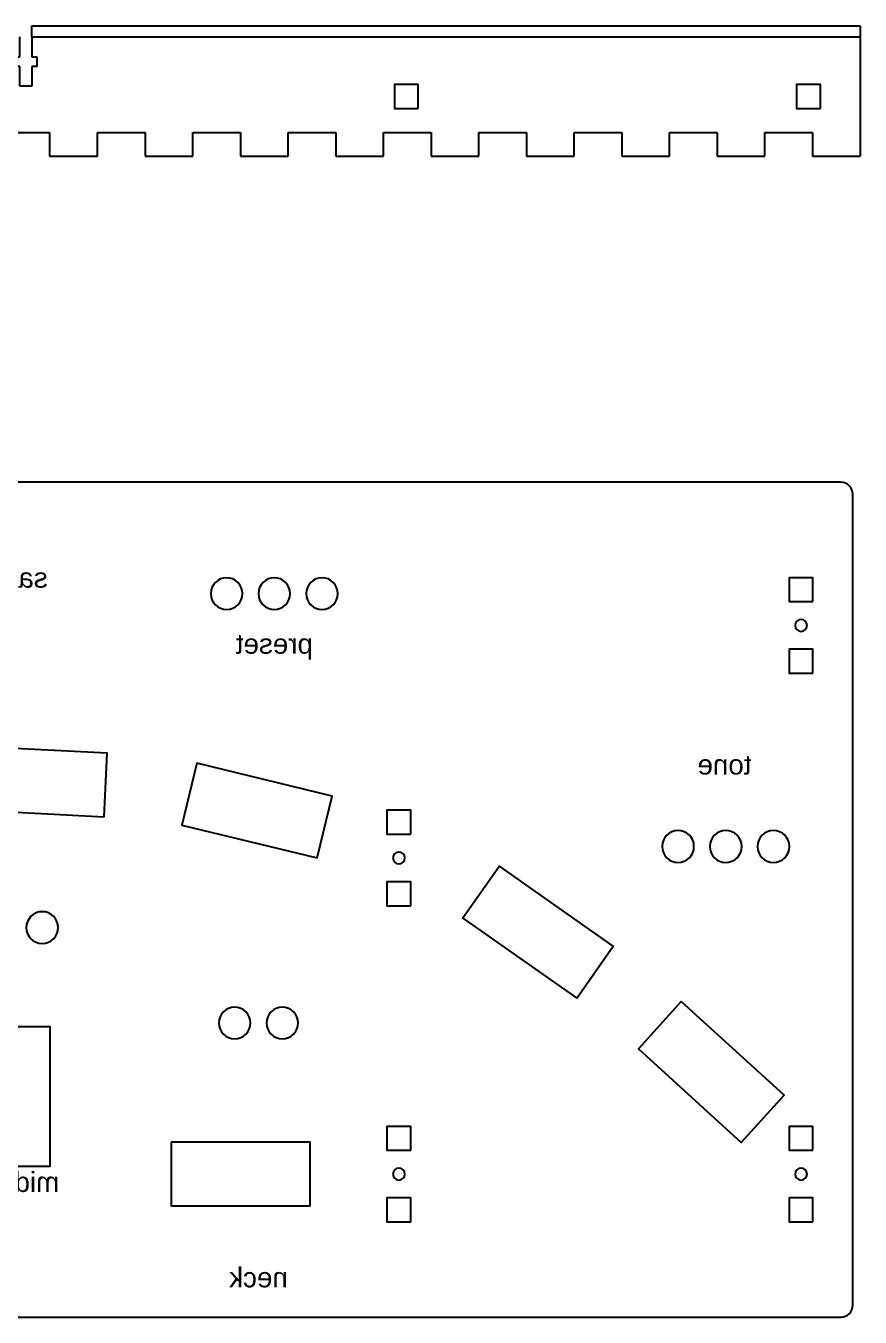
# Model space of a CAD drawing. Header units: millimetres. Extents: x -118 to 856, y -40 to 612.
# Drawn here: x 645.5 to 855.5, y -39.6 to 285.2 of the extents above; entities that cross this region are included whole.
import ezdxf
from ezdxf.enums import TextEntityAlignment as Align

# ---------------------------------------------------------------- set-up
doc = ezdxf.new("R2010")
doc.units = ezdxf.units.MM
doc.layers.add('Holes', color=1, linetype='Continuous')
doc.layers.add('text', color=5, linetype='Continuous')
doc.styles.get("Standard").update_dxf_attribs({"font": 'Arial.ttf'})

# ---------------------------------------------------------------- blocks, each defined once
blk = doc.blocks.new('M3 Bolt Nut Slot')
for p, q in [((-12.4, -3), (-12.4, 0)), ((-12.4, 0), (-7.4, 0)), ((-7.4, 0), (-7.4, 1.25)), ((-7.4, 1.25), (-5, 1.25)), ((-5, 1.25), (-5, 0)), ((-5, 0), (0, 0)), ((-7.4, -3), (-12.4, -3)), ((-7.4, -4.25), (-7.4, -3)), ((0, -3), (-5, -3)), ((-5, -3), (-5, -4.25)), ((-5, -4.25), (-7.4, -4.25))]:
    blk.add_line(p, q)
blk = doc.blocks.new('Front Panel')
for p, q in [((211.5, -2.798), (211.5, 0)), ((211.5, 0), (420, 0)), ((211.5, -2.798), (211.5, 0)), ((211.5, 0), (420, 0)), ((211.5, -2.798), (211.5, 0)), ((211.5, 0), (420, 0)), ((211.5, -2.798), (211.5, 0)), ((211.5, 0), (420, 0)), ((211.5, -2.798), (211.5, 0)), ((211.5, 0), (420, 0)), ((211.5, -2.798), (211.5, 0)), ((211.5, 0), (420, 0)), ((211.5, -2.798), (211.5, 0)), ((211.5, 0), (420, 0)), ((211.5, -2.798), (211.5, 0)), ((211.5, 0), (420, 0)), ((211.5, -2.798), (211.5, 0)), ((211.5, 0), (420, 0)), ((211.5, -2.798), (211.5, 0)), ((211.5, 0), (420, 0)), ((211.5, -2.798), (211.5, 0)), ((211.5, 0), (420, 0)), ((211.5, -2.798), (211.5, 0)), ((211.5, 0), (420, 0)), ((211.5, -2.798), (211.5, 0)), ((211.5, 0), (420, 0)), ((211.5, -2.798), (211.5, 0)), ((211.5, 0), (420, 0)), ((211.5, -2.798), (211.5, 0)), ((211.5, 0), (420, 0)), ((211.5, -2.798), (211.5, 0)), ((211.5, 0), (420, 0)), ((211.5, -2.798), (211.5, 0)), ((211.5, 0), (420, 0)), ((211.5, -2.798), (211.5, 0)), ((211.5, 0), (420, 0)), ((211.5, -2.798), (211.5, 0)), ((211.5, 0), (420, 0)), ((211.5, -2.798), (211.5, 0)), ((211.5, 0), (420, 0)), ((211.5, -2.798), (211.5, 0)), ((211.5, 0), (420, 0)), ((211.5, -2.798), (211.5, 0)), ((211.5, 0), (420, 0)), ((211.5, -2.798), (211.5, 0)), ((211.5, 0), (420, 0)), ((211.5, -2.798), (211.5, 0)), ((211.5, 0), (420, 0)), ((211.5, -2.798), (211.5, 0)), ((211.5, 0), (420, 0)), ((211.5, -2.798), (211.5, 0)), ((211.5, 0), (420, 0)), ((211.5, -2.798), (211.5, 0)), ((211.5, 0), (420, 0)), ((211.5, -2.798), (211.5, 0)), ((211.5, 0), (420, 0)), ((211.5, -2.798), (211.5, 0)), ((211.5, 0), (420, 0)), ((211.5, -2.798), (211.5, 0)), ((211.5, 0), (420, 0)), ((420, 0), (420, -32.798)), ((420, 0), (420, -32.798)), ((420, 0), (420, -32.798)), ((420, 0), (420, -32.798)), ((420, 0), (420, -32.798)), ((420, 0), (420, -32.798)), ((420, 0), (420, -32.798)), ((420, 0), (420, -32.798)), ((204, -26.798), (216, -26.798)), ((204, -26.798), (216, -26.798)), ((204, -26.798), (216, -26.798)), ((204, -26.798), (216, -26.798)), ((204, -26.798), (216, -26.798)), ((204, -26.798), (216, -26.798)), ((204, -26.798), (216, -26.798)), ((204, -26.798), (216, -26.798)), ((204, -26.798), (216, -26.798)), ((204, -26.798), (216, -26.798)), ((204, -26.798), (216, -26.798)), ((204, -26.798), (216, -26.798)), ((204, -26.798), (216, -26.798)), ((204, -26.798), (216, -26.798)), ((204, -26.798), (216, -26.798)), ((204, -26.798), (216, -26.798)), ((204, -26.798), (216, -26.798)), ((204, -26.798), (216, -26.798)), ((204, -26.798), (216, -26.798)), ((204, -26.798), (216, -26.798)), ((204, -26.798), (216, -26.798)), ((204, -26.798), (216, -26.798)), ((204, -26.798), (216, -26.798)), ((204, -26.798), (216, -26.798)), ((204, -26.798), (216, -26.798)), ((204, -26.798), (216, -26.798)), ((204, -26.798), (216, -26.798)), ((204, -26.798), (216, -26.798)), ((204, -26.798), (216, -26.798)), ((204, -26.798), (216, -26.798)), ((216, -26.798), (216, -32.798)), ((216, -26.798), (216, -32.798)), ((216, -26.798), (216, -32.798)), ((216, -26.798), (216, -32.798)), ((216, -26.798), (216, -32.798)), ((216, -26.798), (216, -32.798)), ((216, -26.798), (216, -32.798)), ((216, -26.798), (216, -32.798)), ((216, -26.798), (216, -32.798)), ((216, -26.798), (216, -32.798)), ((216, -26.798), (216, -32.798)), ((216, -26.798), (216, -32.798)), ((216, -26.798), (216, -32.798)), ((216, -26.798), (216, -32.798)), ((216, -26.798), (216, -32.798)), ((216, -26.798), (216, -32.798)), ((216, -26.798), (216, -32.798)), ((216, -26.798), (216, -32.798)), ((216, -26.798), (216, -32.798)), ((216, -26.798), (216, -32.798)), ((216, -26.798), (216, -32.798)), ((216, -26.798), (216, -32.798)), ((216, -26.798), (216, -32.798)), ((216, -26.798), (216, -32.798)), ((216, -26.798), (216, -32.798)), ((216, -26.798), (216, -32.798)), ((216, -26.798), (216, -32.798)), ((216, -26.798), (216, -32.798)), ((216, -26.798), (216, -32.798)), ((216, -26.798), (216, -32.798)), ((228, -32.798), (228, -26.798)), ((228, -26.798), (240, -26.798)), ((228, -32.798), (228, -26.798)), ((228, -26.798), (240, -26.798)), ((228, -32.798), (228, -26.798)), ((228, -26.798), (240, -26.798)), ((228, -32.798), (228, -26.798)), ((228, -26.798), (240, -26.798)), ((228, -32.798), (228, -26.798)), ((228, -26.798), (240, -26.798)), ((228, -32.798), (228, -26.798)), ((228, -26.798), (240, -26.798)), ((228, -32.798), (228, -26.798)), ((228, -26.798), (240, -26.798)), ((228, -32.798), (228, -26.798)), ((228, -26.798), (240, -26.798)), ((228, -32.798), (228, -26.798)), ((228, -26.798), (240, -26.798)), ((228, -32.798), (228, -26.798)), ((228, -26.798), (240, -26.798)), ((228, -32.798), (228, -26.798)), ((228, -26.798), (240, -26.798)), ((228, -32.798), (228, -26.798)), ((228, -26.798), (240, -26.798)), ((228, -32.798), (228, -26.798)), ((228, -26.798), (240, -26.798)), ((228, -32.798), (228, -26.798)), ((228, -26.798), (240, -26.798)), ((228, -32.798), (228, -26.798)), ((228, -26.798), (240, -26.798)), ((228, -32.798), (228, -26.798)), ((228, -26.798), (240, -26.798)), ((228, -32.798), (228, -26.798)), ((228, -26.798), (240, -26.798)), ((228, -32.798), (228, -26.798)), ((228, -26.798), (240, -26.798)), ((228, -32.798), (228, -26.798)), ((228, -26.798), (240, -26.798)), ((228, -32.798), (228, -26.798)), ((228, -26.798), (240, -26.798)), ((228, -32.798), (228, -26.798)), ((228, -26.798), (240, -26.798)), ((228, -32.798), (228, -26.798)), ((228, -26.798), (240, -26.798)), ((228, -32.798), (228, -26.798)), ((228, -26.798), (240, -26.798)), ((228, -32.798), (228, -26.798)), ((228, -26.798), (240, -26.798)), ((228, -32.798), (228, -26.798)), ((228, -26.798), (240, -26.798)), ((228, -32.798), (228, -26.798)), ((228, -26.798), (240, -26.798)), ((228, -32.798), (228, -26.798)), ((228, -26.798), (240, -26.798)), ((228, -32.798), (228, -26.798)), ((228, -26.798), (240, -26.798)), ((228, -32.798), (228, -26.798)), ((228, -26.798), (240, -26.798)), ((228, -32.798), (228, -26.798)), ((228, -26.798), (240, -26.798)), ((240, -26.798), (240, -32.798)), ((240, -26.798), (240, -32.798)), ((240, -26.798), (240, -32.798)), ((240, -26.798), (240, -32.798)), ((240, -26.798), (240, -32.798)), ((240, -26.798), (240, -32.798)), ((240, -26.798), (240, -32.798)), ((240, -26.798), (240, -32.798)), ((240, -26.798), (240, -32.798)), ((240, -26.798), (240, -32.798)), ((240, -26.798), (240, -32.798)), ((240, -26.798), (240, -32.798)), ((240, -26.798), (240, -32.798)), ((240, -26.798), (240, -32.798)), ((240, -26.798), (240, -32.798)), ((240, -26.798), (240, -32.798)), ((240, -26.798), (240, -32.798)), ((240, -26.798), (240, -32.798)), ((240, -26.798), (240, -32.798)), ((240, -26.798), (240, -32.798)), ((240, -26.798), (240, -32.798)), ((240, -26.798), (240, -32.798)), ((240, -26.798), (240, -32.798)), ((240, -26.798), (240, -32.798)), ((240, -26.798), (240, -32.798)), ((240, -26.798), (240, -32.798)), ((240, -26.798), (240, -32.798)), ((240, -26.798), (240, -32.798)), ((240, -26.798), (240, -32.798)), ((240, -26.798), (240, -32.798)), ((252, -32.798), (252, -26.798)), ((252, -26.798), (264, -26.798)), ((252, -32.798), (252, -26.798)), ((252, -26.798), (264, -26.798)), ((252, -32.798), (252, -26.798)), ((252, -26.798), (264, -26.798)), ((252, -32.798), (252, -26.798)), ((252, -26.798), (264, -26.798)), ((252, -32.798), (252, -26.798)), ((252, -26.798), (264, -26.798)), ((252, -32.798), (252, -26.798)), ((252, -26.798), (264, -26.798)), ((252, -32.798), (252, -26.798)), ((252, -26.798), (264, -26.798)), ((252, -32.798), (252, -26.798)), ((252, -26.798), (264, -26.798)), ((252, -32.798), (252, -26.798)), ((252, -26.798), (264, -26.798)), ((252, -32.798), (252, -26.798)), ((252, -26.798), (264, -26.798)), ((252, -32.798), (252, -26.798)), ((252, -26.798), (264, -26.798)), ((252, -32.798), (252, -26.798)), ((252, -26.798), (264, -26.798)), ((252, -32.798), (252, -26.798)), ((252, -26.798), (264, -26.798)), ((252, -32.798), (252, -26.798)), ((252, -26.798), (264, -26.798)), ((252, -32.798), (252, -26.798)), ((252, -26.798), (264, -26.798)), ((252, -32.798), (252, -26.798)), ((252, -26.798), (264, -26.798)), ((252, -32.798), (252, -26.798)), ((252, -26.798), (264, -26.798)), ((252, -32.798), (252, -26.798)), ((252, -26.798), (264, -26.798)), ((252, -32.798), (252, -26.798)), ((252, -26.798), (264, -26.798)), ((252, -32.798), (252, -26.798)), ((252, -26.798), (264, -26.798)), ((252, -32.798), (252, -26.798)), ((252, -26.798), (264, -26.798)), ((252, -32.798), (252, -26.798)), ((252, -26.798), (264, -26.798)), ((252, -32.798), (252, -26.798)), ((252, -26.798), (264, -26.798)), ((252, -32.798), (252, -26.798)), ((252, -26.798), (264, -26.798)), ((252, -32.798), (252, -26.798)), ((252, -26.798), (264, -26.798)), ((252, -32.798), (252, -26.798)), ((252, -26.798), (264, -26.798)), ((252, -32.798), (252, -26.798)), ((252, -26.798), (264, -26.798)), ((252, -32.798), (252, -26.798)), ((252, -26.798), (264, -26.798)), ((252, -32.798), (252, -26.798)), ((252, -26.798), (264, -26.798)), ((252, -32.798), (252, -26.798)), ((252, -26.798), (264, -26.798)), ((264, -26.798), (264, -32.798)), ((264, -26.798), (264, -32.798)), ((264, -26.798), (264, -32.798)), ((264, -26.798), (264, -32.798)), ((264, -26.798), (264, -32.798)), ((264, -26.798), (264, -32.798)), ((264, -26.798), (264, -32.798)), ((264, -26.798), (264, -32.798)), ((264, -26.798), (264, -32.798)), ((264, -26.798), (264, -32.798)), ((264, -26.798), (264, -32.798)), ((264, -26.798), (264, -32.798)), ((264, -26.798), (264, -32.798)), ((264, -26.798), (264, -32.798)), ((264, -26.798), (264, -32.798)), ((264, -26.798), (264, -32.798)), ((264, -26.798), (264, -32.798)), ((264, -26.798), (264, -32.798)), ((264, -26.798), (264, -32.798)), ((264, -26.798), (264, -32.798)), ((264, -26.798), (264, -32.798)), ((264, -26.798), (264, -32.798)), ((264, -26.798), (264, -32.798)), ((264, -26.798), (264, -32.798)), ((264, -26.798), (264, -32.798)), ((264, -26.798), (264, -32.798)), ((264, -26.798), (264, -32.798)), ((264, -26.798), (264, -32.798)), ((264, -26.798), (264, -32.798)), ((264, -26.798), (264, -32.798)), ((276, -32.798), (276, -26.798)), ((276, -26.798), (288, -26.798)), ((276, -32.798), (276, -26.798)), ((276, -26.798), (288, -26.798)), ((276, -32.798), (276, -26.798)), ((276, -26.798), (288, -26.798)), ((276, -32.798), (276, -26.798)), ((276, -26.798), (288, -26.798)), ((276, -32.798), (276, -26.798)), ((276, -26.798), (288, -26.798)), ((276, -32.798), (276, -26.798)), ((276, -26.798), (288, -26.798)), ((276, -32.798), (276, -26.798)), ((276, -26.798), (288, -26.798)), ((276, -32.798), (276, -26.798)), ((276, -26.798), (288, -26.798)), ((276, -32.798), (276, -26.798)), ((276, -26.798), (288, -26.798)), ((276, -32.798), (276, -26.798)), ((276, -26.798), (288, -26.798)), ((276, -32.798), (276, -26.798)), ((276, -26.798), (288, -26.798)), ((276, -32.798), (276, -26.798)), ((276, -26.798), (288, -26.798)), ((276, -32.798), (276, -26.798)), ((276, -26.798), (288, -26.798)), ((276, -32.798), (276, -26.798)), ((276, -26.798), (288, -26.798)), ((276, -32.798), (276, -26.798)), ((276, -26.798), (288, -26.798)), ((276, -32.798), (276, -26.798)), ((276, -26.798), (288, -26.798)), ((276, -32.798), (276, -26.798)), ((276, -26.798), (288, -26.798)), ((276, -32.798), (276, -26.798)), ((276, -26.798), (288, -26.798)), ((276, -32.798), (276, -26.798)), ((276, -26.798), (288, -26.798)), ((276, -32.798), (276, -26.798)), ((276, -26.798), (288, -26.798)), ((276, -32.798), (276, -26.798)), ((276, -26.798), (288, -26.798)), ((276, -32.798), (276, -26.798)), ((276, -26.798), (288, -26.798)), ((276, -32.798), (276, -26.798)), ((276, -26.798), (288, -26.798)), ((276, -32.798), (276, -26.798)), ((276, -26.798), (288, -26.798)), ((276, -32.798), (276, -26.798)), ((276, -26.798), (288, -26.798)), ((276, -32.798), (276, -26.798)), ((276, -26.798), (288, -26.798)), ((276, -32.798), (276, -26.798)), ((276, -26.798), (288, -26.798)), ((276, -32.798), (276, -26.798)), ((276, -26.798), (288, -26.798)), ((276, -32.798), (276, -26.798)), ((276, -26.798), (288, -26.798)), ((276, -32.798), (276, -26.798)), ((276, -26.798), (288, -26.798)), ((288, -26.798), (288, -32.798)), ((288, -26.798), (288, -32.798)), ((288, -26.798), (288, -32.798)), ((288, -26.798), (288, -32.798)), ((288, -26.798), (288, -32.798)), ((288, -26.798), (288, -32.798)), ((288, -26.798), (288, -32.798)), ((288, -26.798), (288, -32.798)), ((288, -26.798), (288, -32.798)), ((288, -26.798), (288, -32.798)), ((288, -26.798), (288, -32.798)), ((288, -26.798), (288, -32.798)), ((288, -26.798), (288, -32.798)), ((288, -26.798), (288, -32.798)), ((288, -26.798), (288, -32.798)), ((288, -26.798), (288, -32.798)), ((288, -26.798), (288, -32.798)), ((288, -26.798), (288, -32.798)), ((288, -26.798), (288, -32.798)), ((288, -26.798), (288, -32.798)), ((288, -26.798), (288, -32.798)), ((288, -26.798), (288, -32.798)), ((288, -26.798), (288, -32.798)), ((288, -26.798), (288, -32.798)), ((288, -26.798), (288, -32.798)), ((288, -26.798), (288, -32.798)), ((288, -26.798), (288, -32.798)), ((288, -26.798), (288, -32.798)), ((288, -26.798), (288, -32.798)), ((288, -26.798), (288, -32.798)), ((300, -32.798), (300, -26.798)), ((300, -26.798), (312, -26.798)), ((300, -32.798), (300, -26.798)), ((300, -26.798), (312, -26.798)), ((300, -32.798), (300, -26.798)), ((300, -26.798), (312, -26.798)), ((300, -32.798), (300, -26.798)), ((300, -26.798), (312, -26.798)), ((300, -32.798), (300, -26.798)), ((300, -26.798), (312, -26.798)), ((300, -32.798), (300, -26.798)), ((300, -26.798), (312, -26.798)), ((300, -32.798), (300, -26.798)), ((300, -26.798), (312, -26.798)), ((300, -32.798), (300, -26.798)), ((300, -26.798), (312, -26.798)), ((300, -32.798), (300, -26.798)), ((300, -26.798), (312, -26.798)), ((300, -32.798), (300, -26.798)), ((300, -26.798), (312, -26.798)), ((300, -32.798), (300, -26.798)), ((300, -26.798), (312, -26.798)), ((300, -32.798), (300, -26.798)), ((300, -26.798), (312, -26.798)), ((300, -32.798), (300, -26.798)), ((300, -26.798), (312, -26.798)), ((300, -32.798), (300, -26.798)), ((300, -26.798), (312, -26.798)), ((300, -32.798), (300, -26.798)), ((300, -26.798), (312, -26.798)), ((300, -32.798), (300, -26.798)), ((300, -26.798), (312, -26.798)), ((300, -32.798), (300, -26.798)), ((300, -26.798), (312, -26.798)), ((300, -32.798), (300, -26.798)), ((300, -26.798), (312, -26.798)), ((300, -32.798), (300, -26.798)), ((300, -26.798), (312, -26.798)), ((300, -32.798), (300, -26.798)), ((300, -26.798), (312, -26.798)), ((300, -32.798), (300, -26.798)), ((300, -26.798), (312, -26.798)), ((300, -32.798), (300, -26.798)), ((300, -26.798), (312, -26.798)), ((300, -32.798), (300, -26.798)), ((300, -26.798), (312, -26.798)), ((300, -32.798), (300, -26.798)), ((300, -26.798), (312, -26.798)), ((300, -32.798), (300, -26.798)), ((300, -26.798), (312, -26.798)), ((300, -32.798), (300, -26.798)), ((300, -26.798), (312, -26.798)), ((300, -32.798), (300, -26.798)), ((300, -26.798), (312, -26.798)), ((300, -32.798), (300, -26.798)), ((300, -26.798), (312, -26.798)), ((300, -32.798), (300, -26.798)), ((300, -26.798), (312, -26.798)), ((300, -32.798), (300, -26.798)), ((300, -26.798), (312, -26.798)), ((312, -26.798), (312, -32.798)), ((312, -26.798), (312, -32.798)), ((312, -26.798), (312, -32.798)), ((312, -26.798), (312, -32.798)), ((312, -26.798), (312, -32.798)), ((312, -26.798), (312, -32.798)), ((312, -26.798), (312, -32.798)), ((312, -26.798), (312, -32.798)), ((312, -26.798), (312, -32.798)), ((312, -26.798), (312, -32.798)), ((312, -26.798), (312, -32.798)), ((312, -26.798), (312, -32.798)), ((312, -26.798), (312, -32.798)), ((312, -26.798), (312, -32.798)), ((312, -26.798), (312, -32.798)), ((312, -26.798), (312, -32.798)), ((312, -26.798), (312, -32.798)), ((312, -26.798), (312, -32.798)), ((312, -26.798), (312, -32.798)), ((312, -26.798), (312, -32.798)), ((312, -26.798), (312, -32.798)), ((312, -26.798), (312, -32.798)), ((312, -26.798), (312, -32.798)), ((312, -26.798), (312, -32.798)), ((312, -26.798), (312, -32.798)), ((312, -26.798), (312, -32.798)), ((312, -26.798), (312, -32.798)), ((312, -26.798), (312, -32.798)), ((312, -26.798), (312, -32.798)), ((312, -26.798), (312, -32.798)), ((324, -32.798), (324, -26.798)), ((324, -26.798), (336, -26.798)), ((324, -32.798), (324, -26.798)), ((324, -26.798), (336, -26.798)), ((324, -32.798), (324, -26.798)), ((324, -26.798), (336, -26.798)), ((324, -32.798), (324, -26.798)), ((324, -26.798), (336, -26.798)), ((324, -32.798), (324, -26.798)), ((324, -26.798), (336, -26.798)), ((324, -32.798), (324, -26.798)), ((324, -26.798), (336, -26.798)), ((324, -32.798), (324, -26.798)), ((324, -26.798), (336, -26.798)), ((324, -32.798), (324, -26.798)), ((324, -26.798), (336, -26.798)), ((324, -32.798), (324, -26.798)), ((324, -26.798), (336, -26.798)), ((324, -32.798), (324, -26.798)), ((324, -26.798), (336, -26.798)), ((324, -32.798), (324, -26.798)), ((324, -26.798), (336, -26.798)), ((324, -32.798), (324, -26.798)), ((324, -26.798), (336, -26.798)), ((324, -32.798), (324, -26.798)), ((324, -26.798), (336, -26.798)), ((324, -32.798), (324, -26.798)), ((324, -26.798), (336, -26.798)), ((324, -32.798), (324, -26.798)), ((324, -26.798), (336, -26.798)), ((324, -32.798), (324, -26.798)), ((324, -26.798), (336, -26.798)), ((324, -32.798), (324, -26.798)), ((324, -26.798), (336, -26.798)), ((324, -32.798), (324, -26.798)), ((324, -26.798), (336, -26.798)), ((324, -32.798), (324, -26.798)), ((324, -26.798), (336, -26.798)), ((324, -32.798), (324, -26.798)), ((324, -26.798), (336, -26.798)), ((324, -32.798), (324, -26.798)), ((324, -26.798), (336, -26.798)), ((324, -32.798), (324, -26.798)), ((324, -26.798), (336, -26.798)), ((324, -32.798), (324, -26.798)), ((324, -26.798), (336, -26.798)), ((324, -32.798), (324, -26.798)), ((324, -26.798), (336, -26.798)), ((324, -32.798), (324, -26.798)), ((324, -26.798), (336, -26.798)), ((324, -32.798), (324, -26.798)), ((324, -26.798), (336, -26.798)), ((324, -32.798), (324, -26.798)), ((324, -26.798), (336, -26.798)), ((324, -32.798), (324, -26.798)), ((324, -26.798), (336, -26.798)), ((324, -32.798), (324, -26.798)), ((324, -26.798), (336, -26.798)), ((324, -32.798), (324, -26.798)), ((324, -26.798), (336, -26.798)), ((336, -26.798), (336, -32.798)), ((336, -26.798), (336, -32.798)), ((336, -26.798), (336, -32.798)), ((336, -26.798), (336, -32.798)), ((336, -26.798), (336, -32.798)), ((336, -26.798), (336, -32.798)), ((336, -26.798), (336, -32.798)), ((336, -26.798), (336, -32.798)), ((336, -26.798), (336, -32.798)), ((336, -26.798), (336, -32.798)), ((336, -26.798), (336, -32.798)), ((336, -26.798), (336, -32.798)), ((336, -26.798), (336, -32.798)), ((336, -26.798), (336, -32.798)), ((336, -26.798), (336, -32.798)), ((336, -26.798), (336, -32.798)), ((336, -26.798), (336, -32.798)), ((336, -26.798), (336, -32.798)), ((336, -26.798), (336, -32.798)), ((336, -26.798), (336, -32.798)), ((336, -26.798), (336, -32.798)), ((336, -26.798), (336, -32.798)), ((336, -26.798), (336, -32.798)), ((336, -26.798), (336, -32.798)), ((336, -26.798), (336, -32.798)), ((336, -26.798), (336, -32.798)), ((336, -26.798), (336, -32.798)), ((336, -26.798), (336, -32.798)), ((336, -26.798), (336, -32.798)), ((336, -26.798), (336, -32.798)), ((348, -32.798), (348, -26.798)), ((348, -26.798), (360, -26.798)), ((348, -32.798), (348, -26.798)), ((348, -26.798), (360, -26.798)), ((348, -32.798), (348, -26.798)), ((348, -26.798), (360, -26.798)), ((348, -32.798), (348, -26.798)), ((348, -26.798), (360, -26.798)), ((348, -32.798), (348, -26.798)), ((348, -26.798), (360, -26.798)), ((348, -32.798), (348, -26.798)), ((348, -26.798), (360, -26.798)), ((348, -32.798), (348, -26.798)), ((348, -26.798), (360, -26.798)), ((348, -32.798), (348, -26.798)), ((348, -26.798), (360, -26.798)), ((348, -32.798), (348, -26.798)), ((348, -26.798), (360, -26.798)), ((348, -32.798), (348, -26.798)), ((348, -26.798), (360, -26.798)), ((348, -32.798), (348, -26.798)), ((348, -26.798), (360, -26.798)), ((348, -32.798), (348, -26.798)), ((348, -26.798), (360, -26.798)), ((348, -32.798), (348, -26.798)), ((348, -26.798), (360, -26.798)), ((348, -32.798), (348, -26.798)), ((348, -26.798), (360, -26.798)), ((348, -32.798), (348, -26.798)), ((348, -26.798), (360, -26.798)), ((348, -32.798), (348, -26.798)), ((348, -26.798), (360, -26.798)), ((348, -32.798), (348, -26.798)), ((348, -26.798), (360, -26.798)), ((348, -32.798), (348, -26.798)), ((348, -26.798), (360, -26.798)), ((348, -32.798), (348, -26.798)), ((348, -26.798), (360, -26.798)), ((348, -32.798), (348, -26.798)), ((348, -26.798), (360, -26.798)), ((348, -32.798), (348, -26.798)), ((348, -26.798), (360, -26.798)), ((348, -32.798), (348, -26.798)), ((348, -26.798), (360, -26.798)), ((348, -32.798), (348, -26.798)), ((348, -26.798), (360, -26.798)), ((348, -32.798), (348, -26.798)), ((348, -26.798), (360, -26.798)), ((348, -32.798), (348, -26.798)), ((348, -26.798), (360, -26.798)), ((348, -32.798), (348, -26.798)), ((348, -26.798), (360, -26.798)), ((348, -32.798), (348, -26.798)), ((348, -26.798), (360, -26.798)), ((348, -32.798), (348, -26.798)), ((348, -26.798), (360, -26.798)), ((348, -32.798), (348, -26.798)), ((348, -26.798), (360, -26.798)), ((348, -32.798), (348, -26.798)), ((348, -26.798), (360, -26.798)), ((360, -26.798), (360, -32.798)), ((360, -26.798), (360, -32.798)), ((360, -26.798), (360, -32.798)), ((360, -26.798), (360, -32.798)), ((360, -26.798), (360, -32.798)), ((360, -26.798), (360, -32.798)), ((360, -26.798), (360, -32.798)), ((360, -26.798), (360, -32.798)), ((360, -26.798), (360, -32.798)), ((360, -26.798), (360, -32.798)), ((360, -26.798), (360, -32.798)), ((360, -26.798), (360, -32.798)), ((360, -26.798), (360, -32.798)), ((360, -26.798), (360, -32.798)), ((360, -26.798), (360, -32.798)), ((360, -26.798), (360, -32.798)), ((360, -26.798), (360, -32.798)), ((360, -26.798), (360, -32.798)), ((360, -26.798), (360, -32.798)), ((360, -26.798), (360, -32.798)), ((360, -26.798), (360, -32.798)), ((360, -26.798), (360, -32.798)), ((360, -26.798), (360, -32.798)), ((360, -26.798), (360, -32.798)), ((360, -26.798), (360, -32.798)), ((360, -26.798), (360, -32.798)), ((360, -26.798), (360, -32.798)), ((360, -26.798), (360, -32.798)), ((360, -26.798), (360, -32.798)), ((360, -26.798), (360, -32.798)), ((372, -32.798), (372, -26.798)), ((372, -26.798), (384, -26.798)), ((372, -32.798), (372, -26.798)), ((372, -26.798), (384, -26.798)), ((372, -32.798), (372, -26.798)), ((372, -26.798), (384, -26.798)), ((372, -32.798), (372, -26.798)), ((372, -26.798), (384, -26.798)), ((372, -32.798), (372, -26.798)), ((372, -26.798), (384, -26.798)), ((372, -32.798), (372, -26.798)), ((372, -26.798), (384, -26.798)), ((372, -32.798), (372, -26.798)), ((372, -26.798), (384, -26.798)), ((372, -32.798), (372, -26.798)), ((372, -26.798), (384, -26.798)), ((372, -32.798), (372, -26.798)), ((372, -26.798), (384, -26.798)), ((372, -32.798), (372, -26.798)), ((372, -26.798), (384, -26.798)), ((372, -32.798), (372, -26.798)), ((372, -26.798), (384, -26.798)), ((372, -32.798), (372, -26.798)), ((372, -26.798), (384, -26.798)), ((372, -32.798), (372, -26.798)), ((372, -26.798), (384, -26.798)), ((372, -32.798), (372, -26.798)), ((372, -26.798), (384, -26.798)), ((372, -32.798), (372, -26.798)), ((372, -26.798), (384, -26.798)), ((372, -32.798), (372, -26.798)), ((372, -26.798), (384, -26.798)), ((372, -32.798), (372, -26.798)), ((372, -26.798), (384, -26.798)), ((372, -32.798), (372, -26.798)), ((372, -26.798), (384, -26.798)), ((372, -32.798), (372, -26.798)), ((372, -26.798), (384, -26.798)), ((372, -32.798), (372, -26.798)), ((372, -26.798), (384, -26.798)), ((372, -32.798), (372, -26.798)), ((372, -26.798), (384, -26.798)), ((372, -32.798), (372, -26.798)), ((372, -26.798), (384, -26.798)), ((372, -32.798), (372, -26.798)), ((372, -26.798), (384, -26.798)), ((372, -32.798), (372, -26.798)), ((372, -26.798), (384, -26.798)), ((372, -32.798), (372, -26.798)), ((372, -26.798), (384, -26.798)), ((372, -32.798), (372, -26.798)), ((372, -26.798), (384, -26.798)), ((372, -32.798), (372, -26.798)), ((372, -26.798), (384, -26.798)), ((372, -32.798), (372, -26.798)), ((372, -26.798), (384, -26.798)), ((372, -32.798), (372, -26.798)), ((372, -26.798), (384, -26.798)), ((372, -32.798), (372, -26.798)), ((372, -26.798), (384, -26.798)), ((384, -26.798), (384, -32.798)), ((384, -26.798), (384, -32.798)), ((384, -26.798), (384, -32.798)), ((384, -26.798), (384, -32.798)), ((384, -26.798), (384, -32.798)), ((384, -26.798), (384, -32.798)), ((384, -26.798), (384, -32.798)), ((384, -26.798), (384, -32.798)), ((384, -26.798), (384, -32.798)), ((384, -26.798), (384, -32.798)), ((384, -26.798), (384, -32.798)), ((384, -26.798), (384, -32.798)), ((384, -26.798), (384, -32.798)), ((384, -26.798), (384, -32.798)), ((384, -26.798), (384, -32.798)), ((384, -26.798), (384, -32.798)), ((384, -26.798), (384, -32.798)), ((384, -26.798), (384, -32.798)), ((384, -26.798), (384, -32.798)), ((384, -26.798), (384, -32.798)), ((384, -26.798), (384, -32.798)), ((384, -26.798), (384, -32.798)), ((384, -26.798), (384, -32.798)), ((384, -26.798), (384, -32.798)), ((384, -26.798), (384, -32.798)), ((384, -26.798), (384, -32.798)), ((384, -26.798), (384, -32.798)), ((384, -26.798), (384, -32.798)), ((384, -26.798), (384, -32.798)), ((384, -26.798), (384, -32.798)), ((396, -32.798), (396, -26.798)), ((396, -26.798), (408, -26.798)), ((396, -32.798), (396, -26.798)), ((396, -26.798), (408, -26.798)), ((396, -32.798), (396, -26.798)), ((396, -26.798), (408, -26.798)), ((396, -32.798), (396, -26.798)), ((396, -26.798), (408, -26.798)), ((396, -32.798), (396, -26.798)), ((396, -26.798), (408, -26.798)), ((396, -32.798), (396, -26.798)), ((396, -26.798), (408, -26.798)), ((396, -32.798), (396, -26.798)), ((396, -26.798), (408, -26.798)), ((396, -32.798), (396, -26.798)), ((396, -26.798), (408, -26.798)), ((396, -32.798), (396, -26.798)), ((396, -26.798), (408, -26.798)), ((396, -32.798), (396, -26.798)), ((396, -26.798), (408, -26.798)), ((396, -32.798), (396, -26.798)), ((396, -26.798), (408, -26.798)), ((396, -32.798), (396, -26.798)), ((396, -26.798), (408, -26.798)), ((396, -32.798), (396, -26.798)), ((396, -26.798), (408, -26.798)), ((396, -32.798), (396, -26.798)), ((396, -26.798), (408, -26.798)), ((396, -32.798), (396, -26.798)), ((396, -26.798), (408, -26.798)), ((396, -32.798), (396, -26.798)), ((396, -26.798), (408, -26.798)), ((396, -32.798), (396, -26.798)), ((396, -26.798), (408, -26.798)), ((396, -32.798), (396, -26.798)), ((396, -26.798), (408, -26.798)), ((396, -32.798), (396, -26.798)), ((396, -26.798), (408, -26.798)), ((396, -32.798), (396, -26.798)), ((396, -26.798), (408, -26.798)), ((396, -32.798), (396, -26.798)), ((396, -26.798), (408, -26.798)), ((396, -32.798), (396, -26.798)), ((396, -26.798), (408, -26.798)), ((396, -32.798), (396, -26.798)), ((396, -26.798), (408, -26.798)), ((396, -32.798), (396, -26.798)), ((396, -26.798), (408, -26.798)), ((396, -32.798), (396, -26.798)), ((396, -26.798), (408, -26.798)), ((396, -32.798), (396, -26.798)), ((396, -26.798), (408, -26.798)), ((396, -32.798), (396, -26.798)), ((396, -26.798), (408, -26.798)), ((396, -32.798), (396, -26.798)), ((396, -26.798), (408, -26.798)), ((396, -32.798), (396, -26.798)), ((396, -26.798), (408, -26.798)), ((396, -32.798), (396, -26.798)), ((396, -26.798), (408, -26.798)), ((408, -26.798), (408, -32.798)), ((408, -26.798), (408, -32.798)), ((408, -26.798), (408, -32.798)), ((408, -26.798), (408, -32.798)), ((408, -26.798), (408, -32.798)), ((408, -26.798), (408, -32.798)), ((408, -26.798), (408, -32.798)), ((408, -26.798), (408, -32.798)), ((408, -26.798), (408, -32.798)), ((408, -26.798), (408, -32.798)), ((408, -26.798), (408, -32.798)), ((408, -26.798), (408, -32.798)), ((408, -26.798), (408, -32.798)), ((408, -26.798), (408, -32.798)), ((408, -26.798), (408, -32.798)), ((408, -26.798), (408, -32.798)), ((408, -26.798), (408, -32.798)), ((408, -26.798), (408, -32.798)), ((408, -26.798), (408, -32.798)), ((408, -26.798), (408, -32.798)), ((408, -26.798), (408, -32.798)), ((408, -26.798), (408, -32.798)), ((408, -26.798), (408, -32.798)), ((408, -26.798), (408, -32.798)), ((408, -26.798), (408, -32.798)), ((408, -26.798), (408, -32.798)), ((408, -26.798), (408, -32.798)), ((408, -26.798), (408, -32.798)), ((408, -26.798), (408, -32.798)), ((408, -26.798), (408, -32.798)), ((216, -32.798), (228, -32.798)), ((216, -32.798), (228, -32.798)), ((216, -32.798), (228, -32.798)), ((216, -32.798), (228, -32.798)), ((216, -32.798), (228, -32.798)), ((216, -32.798), (228, -32.798)), ((216, -32.798), (228, -32.798)), ((216, -32.798), (228, -32.798)), ((216, -32.798), (228, -32.798)), ((216, -32.798), (228, -32.798)), ((216, -32.798), (228, -32.798)), ((216, -32.798), (228, -32.798)), ((216, -32.798), (228, -32.798)), ((216, -32.798), (228, -32.798)), ((216, -32.798), (228, -32.798)), ((216, -32.798), (228, -32.798)), ((216, -32.798), (228, -32.798)), ((216, -32.798), (228, -32.798)), ((216, -32.798), (228, -32.798)), ((216, -32.798), (228, -32.798)), ((216, -32.798), (228, -32.798)), ((216, -32.798), (228, -32.798)), ((216, -32.798), (228, -32.798)), ((216, -32.798), (228, -32.798)), ((216, -32.798), (228, -32.798)), ((216, -32.798), (228, -32.798)), ((216, -32.798), (228, -32.798)), ((216, -32.798), (228, -32.798)), ((216, -32.798), (228, -32.798)), ((216, -32.798), (228, -32.798)), ((240, -32.798), (252, -32.798)), ((240, -32.798), (252, -32.798)), ((240, -32.798), (252, -32.798)), ((240, -32.798), (252, -32.798)), ((240, -32.798), (252, -32.798)), ((240, -32.798), (252, -32.798)), ((240, -32.798), (252, -32.798)), ((240, -32.798), (252, -32.798)), ((240, -32.798), (252, -32.798)), ((240, -32.798), (252, -32.798)), ((240, -32.798), (252, -32.798)), ((240, -32.798), (252, -32.798)), ((240, -32.798), (252, -32.798)), ((240, -32.798), (252, -32.798)), ((240, -32.798), (252, -32.798)), ((240, -32.798), (252, -32.798)), ((240, -32.798), (252, -32.798)), ((240, -32.798), (252, -32.798)), ((240, -32.798), (252, -32.798)), ((240, -32.798), (252, -32.798)), ((240, -32.798), (252, -32.798)), ((240, -32.798), (252, -32.798)), ((240, -32.798), (252, -32.798)), ((240, -32.798), (252, -32.798)), ((240, -32.798), (252, -32.798)), ((240, -32.798), (252, -32.798)), ((240, -32.798), (252, -32.798)), ((240, -32.798), (252, -32.798)), ((240, -32.798), (252, -32.798)), ((240, -32.798), (252, -32.798)), ((264, -32.798), (276, -32.798)), ((264, -32.798), (276, -32.798)), ((264, -32.798), (276, -32.798)), ((264, -32.798), (276, -32.798)), ((264, -32.798), (276, -32.798)), ((264, -32.798), (276, -32.798)), ((264, -32.798), (276, -32.798)), ((264, -32.798), (276, -32.798)), ((264, -32.798), (276, -32.798)), ((264, -32.798), (276, -32.798)), ((264, -32.798), (276, -32.798)), ((264, -32.798), (276, -32.798)), ((264, -32.798), (276, -32.798)), ((264, -32.798), (276, -32.798)), ((264, -32.798), (276, -32.798)), ((264, -32.798), (276, -32.798)), ((264, -32.798), (276, -32.798)), ((264, -32.798), (276, -32.798)), ((264, -32.798), (276, -32.798)), ((264, -32.798), (276, -32.798)), ((264, -32.798), (276, -32.798)), ((264, -32.798), (276, -32.798)), ((264, -32.798), (276, -32.798)), ((264, -32.798), (276, -32.798)), ((264, -32.798), (276, -32.798)), ((264, -32.798), (276, -32.798)), ((264, -32.798), (276, -32.798)), ((264, -32.798), (276, -32.798)), ((264, -32.798), (276, -32.798)), ((264, -32.798), (276, -32.798)), ((288, -32.798), (300, -32.798)), ((288, -32.798), (300, -32.798)), ((288, -32.798), (300, -32.798)), ((288, -32.798), (300, -32.798)), ((288, -32.798), (300, -32.798)), ((288, -32.798), (300, -32.798)), ((288, -32.798), (300, -32.798)), ((288, -32.798), (300, -32.798)), ((288, -32.798), (300, -32.798)), ((288, -32.798), (300, -32.798)), ((288, -32.798), (300, -32.798)), ((288, -32.798), (300, -32.798)), ((288, -32.798), (300, -32.798)), ((288, -32.798), (300, -32.798)), ((288, -32.798), (300, -32.798)), ((288, -32.798), (300, -32.798)), ((288, -32.798), (300, -32.798)), ((288, -32.798), (300, -32.798)), ((288, -32.798), (300, -32.798)), ((288, -32.798), (300, -32.798)), ((288, -32.798), (300, -32.798)), ((288, -32.798), (300, -32.798)), ((288, -32.798), (300, -32.798)), ((288, -32.798), (300, -32.798)), ((288, -32.798), (300, -32.798)), ((288, -32.798), (300, -32.798)), ((288, -32.798), (300, -32.798)), ((288, -32.798), (300, -32.798)), ((288, -32.798), (300, -32.798)), ((288, -32.798), (300, -32.798)), ((312, -32.798), (324, -32.798)), ((312, -32.798), (324, -32.798)), ((312, -32.798), (324, -32.798)), ((312, -32.798), (324, -32.798)), ((312, -32.798), (324, -32.798)), ((312, -32.798), (324, -32.798)), ((312, -32.798), (324, -32.798)), ((312, -32.798), (324, -32.798)), ((312, -32.798), (324, -32.798)), ((312, -32.798), (324, -32.798)), ((312, -32.798), (324, -32.798)), ((312, -32.798), (324, -32.798)), ((312, -32.798), (324, -32.798)), ((312, -32.798), (324, -32.798)), ((312, -32.798), (324, -32.798)), ((312, -32.798), (324, -32.798)), ((312, -32.798), (324, -32.798)), ((312, -32.798), (324, -32.798)), ((312, -32.798), (324, -32.798)), ((312, -32.798), (324, -32.798)), ((312, -32.798), (324, -32.798)), ((312, -32.798), (324, -32.798)), ((312, -32.798), (324, -32.798)), ((312, -32.798), (324, -32.798)), ((312, -32.798), (324, -32.798)), ((312, -32.798), (324, -32.798)), ((312, -32.798), (324, -32.798)), ((312, -32.798), (324, -32.798)), ((312, -32.798), (324, -32.798)), ((312, -32.798), (324, -32.798)), ((336, -32.798), (348, -32.798)), ((336, -32.798), (348, -32.798)), ((336, -32.798), (348, -32.798)), ((336, -32.798), (348, -32.798)), ((336, -32.798), (348, -32.798)), ((336, -32.798), (348, -32.798)), ((336, -32.798), (348, -32.798)), ((336, -32.798), (348, -32.798)), ((336, -32.798), (348, -32.798)), ((336, -32.798), (348, -32.798)), ((336, -32.798), (348, -32.798)), ((336, -32.798), (348, -32.798)), ((336, -32.798), (348, -32.798)), ((336, -32.798), (348, -32.798)), ((336, -32.798), (348, -32.798)), ((336, -32.798), (348, -32.798)), ((336, -32.798), (348, -32.798)), ((336, -32.798), (348, -32.798)), ((336, -32.798), (348, -32.798)), ((336, -32.798), (348, -32.798)), ((336, -32.798), (348, -32.798)), ((336, -32.798), (348, -32.798)), ((336, -32.798), (348, -32.798)), ((336, -32.798), (348, -32.798)), ((336, -32.798), (348, -32.798)), ((336, -32.798), (348, -32.798)), ((336, -32.798), (348, -32.798)), ((336, -32.798), (348, -32.798)), ((336, -32.798), (348, -32.798)), ((336, -32.798), (348, -32.798)), ((360, -32.798), (372, -32.798)), ((360, -32.798), (372, -32.798)), ((360, -32.798), (372, -32.798)), ((360, -32.798), (372, -32.798)), ((360, -32.798), (372, -32.798)), ((360, -32.798), (372, -32.798)), ((360, -32.798), (372, -32.798)), ((360, -32.798), (372, -32.798)), ((360, -32.798), (372, -32.798)), ((360, -32.798), (372, -32.798)), ((360, -32.798), (372, -32.798)), ((360, -32.798), (372, -32.798)), ((360, -32.798), (372, -32.798)), ((360, -32.798), (372, -32.798)), ((360, -32.798), (372, -32.798)), ((360, -32.798), (372, -32.798)), ((360, -32.798), (372, -32.798)), ((360, -32.798), (372, -32.798)), ((360, -32.798), (372, -32.798)), ((360, -32.798), (372, -32.798)), ((360, -32.798), (372, -32.798)), ((360, -32.798), (372, -32.798)), ((360, -32.798), (372, -32.798)), ((360, -32.798), (372, -32.798)), ((360, -32.798), (372, -32.798)), ((360, -32.798), (372, -32.798)), ((360, -32.798), (372, -32.798)), ((360, -32.798), (372, -32.798)), ((360, -32.798), (372, -32.798)), ((360, -32.798), (372, -32.798)), ((384, -32.798), (396, -32.798)), ((384, -32.798), (396, -32.798)), ((384, -32.798), (396, -32.798)), ((384, -32.798), (396, -32.798)), ((384, -32.798), (396, -32.798)), ((384, -32.798), (396, -32.798)), ((384, -32.798), (396, -32.798)), ((384, -32.798), (396, -32.798)), ((384, -32.798), (396, -32.798)), ((384, -32.798), (396, -32.798)), ((384, -32.798), (396, -32.798)), ((384, -32.798), (396, -32.798)), ((384, -32.798), (396, -32.798)), ((384, -32.798), (396, -32.798)), ((384, -32.798), (396, -32.798)), ((384, -32.798), (396, -32.798)), ((384, -32.798), (396, -32.798)), ((384, -32.798), (396, -32.798)), ((384, -32.798), (396, -32.798)), ((384, -32.798), (396, -32.798)), ((384, -32.798), (396, -32.798)), ((384, -32.798), (396, -32.798)), ((384, -32.798), (396, -32.798)), ((384, -32.798), (396, -32.798)), ((384, -32.798), (396, -32.798)), ((384, -32.798), (396, -32.798)), ((384, -32.798), (396, -32.798)), ((384, -32.798), (396, -32.798)), ((384, -32.798), (396, -32.798)), ((384, -32.798), (396, -32.798)), ((408, -32.798), (420, -32.798)), ((408, -32.798), (420, -32.798)), ((408, -32.798), (420, -32.798)), ((408, -32.798), (420, -32.798)), ((408, -32.798), (420, -32.798)), ((408, -32.798), (420, -32.798)), ((408, -32.798), (420, -32.798)), ((408, -32.798), (420, -32.798)), ((408, -32.798), (420, -32.798)), ((408, -32.798), (420, -32.798)), ((408, -32.798), (420, -32.798)), ((408, -32.798), (420, -32.798)), ((408, -32.798), (420, -32.798)), ((408, -32.798), (420, -32.798)), ((408, -32.798), (420, -32.798)), ((408, -32.798), (420, -32.798)), ((408, -32.798), (420, -32.798)), ((408, -32.798), (420, -32.798)), ((408, -32.798), (420, -32.798)), ((408, -32.798), (420, -32.798)), ((408, -32.798), (420, -32.798)), ((408, -32.798), (420, -32.798)), ((408, -32.798), (420, -32.798)), ((408, -32.798), (420, -32.798)), ((408, -32.798), (420, -32.798)), ((408, -32.798), (420, -32.798)), ((408, -32.798), (420, -32.798)), ((408, -32.798), (420, -32.798)), ((408, -32.798), (420, -32.798)), ((408, -32.798), (420, -32.798))]:
    blk.add_line(p, q)
at = {"layer": 'Holes'}
for points in [[(308.771, -20.798), (308.771, -14.798), (302.771, -14.798), (302.771, -20.798)], [(410, -20.798), (410, -14.798), (404, -14.798), (404, -20.798)]]:
    blk.add_lwpolyline(points, close=True, dxfattribs=at)
at = {"layer": 'text'}
blk.add_line((211.5, -2.798), (420, -2.798), dxfattribs=at)
blk.add_line((211.5, -2.798), (420, -2.798), dxfattribs=at)
blk.add_line((211.5, -2.798), (420, -2.798), dxfattribs=at)
blk.add_line((211.5, -2.798), (420, -2.798), dxfattribs=at)
blk.add_line((211.5, -2.798), (420, -2.798), dxfattribs=at)
blk.add_line((211.5, -2.798), (420, -2.798), dxfattribs=at)
blk.add_line((211.5, -2.798), (420, -2.798), dxfattribs=at)
blk.add_line((211.5, -2.798), (420, -2.798), dxfattribs=at)
blk.add_line((211.5, -2.798), (420, -2.798), dxfattribs=at)
blk.add_line((211.5, -2.798), (420, -2.798), dxfattribs=at)
blk.add_line((211.5, -2.798), (420, -2.798), dxfattribs=at)
blk.add_line((211.5, -2.798), (420, -2.798), dxfattribs=at)
blk.add_line((211.5, -2.798), (420, -2.798), dxfattribs=at)
blk.add_line((211.5, -2.798), (420, -2.798), dxfattribs=at)
blk.add_line((211.5, -2.798), (420, -2.798), dxfattribs=at)
blk.add_line((211.5, -2.798), (420, -2.798), dxfattribs=at)
blk.add_line((211.5, -2.798), (420, -2.798), dxfattribs=at)
blk.add_line((211.5, -2.798), (420, -2.798), dxfattribs=at)
blk.add_line((211.5, -2.798), (420, -2.798), dxfattribs=at)
blk.add_line((211.5, -2.798), (420, -2.798), dxfattribs=at)
blk.add_line((211.5, -2.798), (420, -2.798), dxfattribs=at)
blk.add_line((211.5, -2.798), (420, -2.798), dxfattribs=at)
blk.add_line((211.5, -2.798), (420, -2.798), dxfattribs=at)
blk.add_line((211.5, -2.798), (420, -2.798), dxfattribs=at)
blk.add_line((211.5, -2.798), (420, -2.798), dxfattribs=at)
blk.add_line((211.5, -2.798), (420, -2.798), dxfattribs=at)
blk.add_line((211.5, -2.798), (420, -2.798), dxfattribs=at)
at = {"rotation": 90}
blk.add_blockref('M3 Bolt Nut Slot', (208.5, -2.798), dxfattribs=at)
blk.add_blockref('M3 Bolt Nut Slot', (208.5, -2.798), dxfattribs=at)
blk.add_blockref('M3 Bolt Nut Slot', (208.5, -2.798), dxfattribs=at)
blk.add_blockref('M3 Bolt Nut Slot', (208.5, -2.798), dxfattribs=at)
blk.add_blockref('M3 Bolt Nut Slot', (208.5, -2.798), dxfattribs=at)
blk.add_blockref('M3 Bolt Nut Slot', (208.5, -2.798), dxfattribs=at)
blk.add_blockref('M3 Bolt Nut Slot', (208.5, -2.798), dxfattribs=at)
blk.add_blockref('M3 Bolt Nut Slot', (208.5, -2.798), dxfattribs=at)
blk.add_blockref('M3 Bolt Nut Slot', (208.5, -2.798), dxfattribs=at)
blk.add_blockref('M3 Bolt Nut Slot', (208.5, -2.798), dxfattribs=at)
blk.add_blockref('M3 Bolt Nut Slot', (208.5, -2.798), dxfattribs=at)
blk.add_blockref('M3 Bolt Nut Slot', (208.5, -2.798), dxfattribs=at)
blk.add_blockref('M3 Bolt Nut Slot', (208.5, -2.798), dxfattribs=at)
blk.add_blockref('M3 Bolt Nut Slot', (208.5, -2.798), dxfattribs=at)
blk.add_blockref('M3 Bolt Nut Slot', (208.5, -2.798), dxfattribs=at)
blk.add_blockref('M3 Bolt Nut Slot', (208.5, -2.798), dxfattribs=at)
blk.add_blockref('M3 Bolt Nut Slot', (208.5, -2.798), dxfattribs=at)
blk.add_blockref('M3 Bolt Nut Slot', (208.5, -2.798), dxfattribs=at)
blk.add_blockref('M3 Bolt Nut Slot', (208.5, -2.798), dxfattribs=at)
blk.add_blockref('M3 Bolt Nut Slot', (208.5, -2.798), dxfattribs=at)
blk.add_blockref('M3 Bolt Nut Slot', (208.5, -2.798), dxfattribs=at)
blk.add_blockref('M3 Bolt Nut Slot', (208.5, -2.798), dxfattribs=at)
blk.add_blockref('M3 Bolt Nut Slot', (208.5, -2.798), dxfattribs=at)
blk.add_blockref('M3 Bolt Nut Slot', (208.5, -2.798), dxfattribs=at)
blk.add_blockref('M3 Bolt Nut Slot', (208.5, -2.798), dxfattribs=at)
blk.add_blockref('M3 Bolt Nut Slot', (208.5, -2.798), dxfattribs=at)
blk.add_blockref('M3 Bolt Nut Slot', (208.5, -2.798), dxfattribs=at)
blk.add_blockref('M3 Bolt Nut Slot', (208.5, -2.798), dxfattribs=at)
blk.add_blockref('M3 Bolt Nut Slot', (208.5, -2.798), dxfattribs=at)
blk.add_blockref('M3 Bolt Nut Slot', (208.5, -2.798), dxfattribs=at)
blk = doc.blocks.new('footswitch')
blk.add_lwpolyline([(-22, -8), (-22, 8), (13, 8), (13, -8)], close=True)
blk = doc.blocks.new('Square hole unit')
for points in [[(-3, 6), (-3, 12), (3, 12), (3, 6)], [(-3, -12), (-3, -6), (3, -6), (3, -12)]]:
    blk.add_lwpolyline(points, close=True)
blk.add_circle((0, 0), 1.5)
blk = doc.blocks.new('Top Panel')
blk.add_lwpolyline([(0, -102), (0, 102, -0.414214), (3, 105), (417, 105, -0.414214), (420, 102), (420, -102, -0.414214), (417, -105), (3, -105, -0.414214)], format="xyb", close=True)
at = {"layer": 'Holes'}
for centre in [(133.58, 77), (145.58, 77), (157.58, 77), (274.39, 77), (19.95, 13.39), (31.95, 13.39), (43.95, 13.39), (375.89, 13.39), (387.89, 13.39), (399.89, 13.39), (204, -7), (216, -7), (143.56, -31), (155.56, -31), (264.38, -31), (276.38, -31)]:
    blk.add_circle(centre, 4, dxfattribs=at)
for name, p in [('Square hole unit', (13, 69.01)), ('Square hole unit', (407, 69.01)), ('Square hole unit', (114.23, 10.51)), ('Square hole unit', (305.77, 10.51)), ('Square hole unit', (13, -69)), ('Square hole unit', (114.23, -69)), ('Square hole unit', (305.77, -69)), ('footswitch', (270.38, -69))]:
    blk.add_blockref(name, p, dxfattribs=at)
for name, p, rotation in [('footswitch', (210, 30), 2.910252467942109), ('footswitch', (145.57, 21.38), 193.6154682171589), ('footswitch', (274.43, 21.38), 346.8394289291243), ('footswitch', (82.88, -5.56), 35.03029679330285), ('footswitch', (337.12, -5.56), 145.3265400603496), ('footswitch', (32.28, -46.36), 222.3107123020829), ('footswitch', (387.72, -46.36), 316.9130660732229), ('footswitch', (210, -45), 90), ('Square hole unit', (407, -69.01), 180), ('footswitch', (149.56, -69), 180)]:
    blk.add_blockref(name, p, dxfattribs=dict(at, rotation=rotation))
at = {"layer": 'text'}
for s, p in [('save', (210, 77)), ('preset', (145.57, 60.39)), ('auto', (274.43, 60.39)), ('tone', (32.28, 30)), ('vol', (388.22, 30)), ('middle', (210, -75)), ('neck', (149.56, -99)), ('bridge', (270.05, -98.55))]:
    blk.add_text(s, height=5, dxfattribs=at).set_placement(p, align=Align.BOTTOM_CENTER)

msp = doc.modelspace()

# ---------------------------------------------------------------- block references
msp.add_blockref('Front Panel', (435.51, 285.19))
at = {"xscale": -1}
msp.add_blockref('Top Panel', (853.63, 65.36), dxfattribs=at)

doc.saveas('drawing.dxf')
